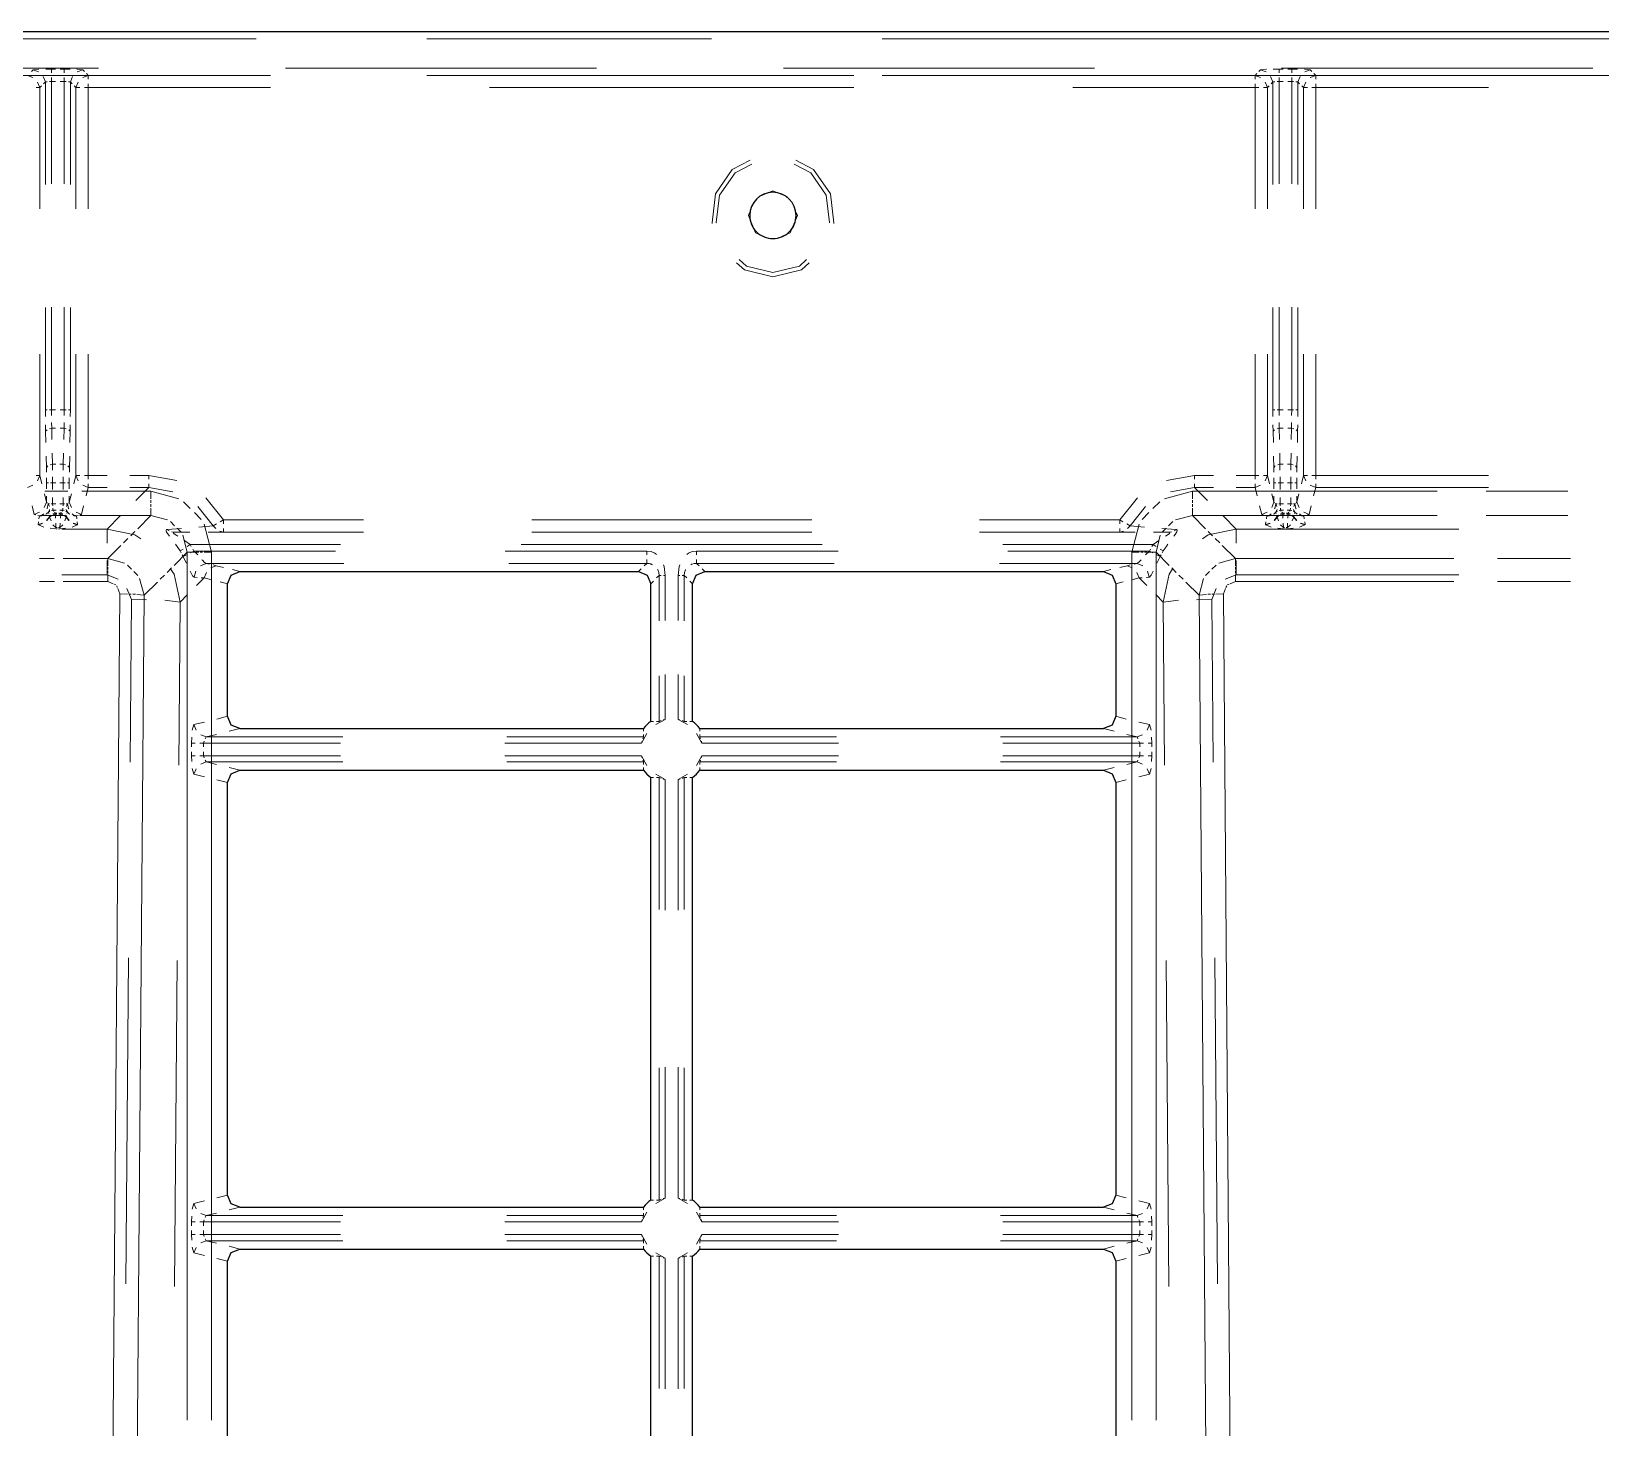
# Model space of a CAD drawing. Header units: millimetres. Extents: x 0 to 1989, y -338 to 950.
# Drawn here: x 156.2 to 284, y 786.3 to 900.1 of the extents above; entities that cross this region are included whole.
import ezdxf

# ---------------------------------------------------------------- set-up
doc = ezdxf.new("R2010")
doc.units = ezdxf.units.MM
doc.layers.add('DETAIL', color=8, linetype='Continuous')
doc.layers.add('FINE', color=9, linetype='Continuous')

msp = doc.modelspace()

# ---------------------------------------------------------------- linework, layer by layer
at = {"layer": 'DETAIL', "lineweight": 25}
for p, q in [((67.81, 900.08), (1203.81, 900.08)), ((211.01, 856.08), (243.49, 856.08)), ((172.12, 844.28), (172.12, 855.08)), ((206.61, 843.87), (206.61, 855.08)), ((210.01, 843.87), (210.01, 855.08)), ((244.5, 855.08), (244.5, 844.28)), ((173.13, 843.28), (206.02, 843.28)), ((210.6, 843.28), (243.49, 843.28)), ((172.12, 805.28), (172.12, 838.89)), ((173.13, 839.88), (206.02, 839.88)), ((206.61, 804.87), (206.61, 839.29)), ((210.01, 804.87), (210.01, 839.29)), ((210.6, 839.88), (243.49, 839.88)), ((244.5, 838.89), (244.5, 805.28)), ((173.13, 804.28), (206.02, 804.28)), ((210.6, 804.28), (243.49, 804.28)), ((173.13, 800.88), (206.02, 800.88)), ((206.61, 765.87), (206.61, 800.29)), ((210.01, 765.87), (210.01, 800.29)), ((244.5, 799.89), (244.5, 766.28))]:
    msp.add_line(p, q, dxfattribs=at)
msp.add_lwpolyline([(216.56, 883.2, 0.414218), (218.45, 885.08, 0.414209), (216.56, 886.97, 0.414193), (214.67, 885.08, 0.414234)], format="xyb", close=True, dxfattribs=at)
for points in [[(172.12, 855.08), (172.42, 855.79), (173.13, 856.08), (205.61, 856.08), (206.32, 855.79), (206.61, 855.08)], [(210.01, 855.08), (210.3, 855.79), (211.01, 856.08)], [(243.49, 856.08), (244.21, 855.79), (244.5, 855.08)], [(173.13, 843.28), (172.42, 843.57), (172.12, 844.28)], [(244.5, 844.28), (244.21, 843.57), (243.49, 843.28)], [(172.12, 838.89), (172.42, 839.59), (173.13, 839.88)], [(243.49, 839.88), (244.21, 839.59), (244.5, 838.89)], [(173.13, 804.28), (172.42, 804.57), (172.12, 805.28)], [(244.5, 805.28), (244.21, 804.57), (243.49, 804.28)], [(172.12, 799.89), (172.42, 800.59), (173.13, 800.88)], [(210.6, 800.88), (243.49, 800.88), (244.21, 800.59), (244.5, 799.89)], [(173.13, 765.28), (172.42, 765.57), (172.12, 766.28), (172.12, 799.89)]]:
    msp.add_lwpolyline(points, dxfattribs=at)
for points in [[(206.61, 843.87, 0.073552), (206.02, 843.28)], [(210.6, 843.28, 0.073469), (210.01, 843.87)], [(206.02, 839.88, 0.073366), (206.61, 839.29)], [(210.01, 839.29, 0.07335), (210.6, 839.88)], [(206.61, 804.87, 0.073489), (206.02, 804.28)], [(210.6, 804.28, 0.073493), (210.01, 804.87)], [(206.02, 800.88, 0.073481), (206.61, 800.29)], [(210.01, 800.29, 0.073506), (210.6, 800.88)]]:
    msp.add_lwpolyline(points, format="xyb", dxfattribs=at)
at = {"layer": 'FINE', "lineweight": 9}
for p, q in [((151.27, 899.48), (174.46, 899.48)), ((188.37, 899.48), (211.55, 899.48)), ((225.46, 899.48), (364.56, 899.48)), ((136.27, 897.08), (161.63, 897.08)), ((174.46, 896.49), (151.27, 896.49)), ((155.84, 896.5), (156.28, 896.32)), ((156.29, 896.96), (156.15, 896.82)), ((156.74, 896.78), (156.29, 896.96)), ((157.29, 895.96), (157.11, 896.4)), ((157.79, 897.01), (157.32, 897)), ((158.12, 897.01), (157.79, 897.01)), ((157.79, 896.01), (157.79, 896.32)), ((158.83, 897.01), (158.5, 897.01)), ((159.3, 897), (158.83, 897.01)), ((158.83, 896.01), (158.83, 896.32)), ((159.33, 895.96), (159.51, 896.4)), ((159.89, 896.78), (160.33, 896.96)), ((160.47, 896.82), (160.33, 896.96)), ((160.34, 896.32), (160.78, 896.5)), ((176.85, 897.08), (202.2, 897.08)), ((211.55, 896.49), (188.37, 896.49)), ((223.16, 896.5), (193.46, 896.5)), ((217.42, 897.08), (242.77, 897.08)), ((364.56, 896.49), (225.46, 896.49)), ((255.84, 896.5), (256.28, 896.32)), ((256.29, 896.96), (256.15, 896.82)), ((256.29, 896.96), (256.74, 896.78)), ((257.11, 896.4), (257.29, 895.96)), ((257.79, 897.01), (257.32, 897)), ((258.12, 897.01), (257.79, 897.01)), ((257.79, 896.32), (257.79, 896.01)), ((257.99, 897.08), (283.35, 897.08)), ((258.83, 897.01), (258.5, 897.01)), ((259.3, 897), (258.83, 897.01)), ((258.83, 896.32), (258.83, 896.01)), ((259.51, 896.4), (259.33, 895.96)), ((260.33, 896.96), (259.89, 896.78)), ((260.47, 896.82), (260.33, 896.96)), ((260.78, 896.5), (260.34, 896.32)), ((260.78, 896.5), (260.64, 896.65)), ((274.86, 896.5), (260.78, 896.5)), ((156.65, 895.95), (156.84, 895.51)), ((156.84, 895.51), (156.98, 895.65)), ((156.84, 885.63), (156.84, 895.51)), ((157.15, 895.82), (157.29, 895.96)), ((157.29, 895.96), (157.45, 895.98)), ((157.29, 895.96), (157.29, 887.61)), ((157.64, 896), (157.79, 896.01)), ((157.79, 887.65), (157.79, 896.01)), ((157.79, 896.01), (158.12, 896.01)), ((158.83, 896.01), (158.98, 896)), ((159.17, 895.98), (159.33, 895.96)), ((159.33, 895.96), (159.47, 895.82)), ((159.33, 887.61), (159.33, 895.96)), ((159.64, 895.65), (159.78, 895.51)), ((159.78, 895.51), (159.97, 895.95)), ((159.78, 895.51), (159.78, 885.63)), ((160.47, 895.51), (160.78, 895.51)), ((160.78, 895.51), (160.78, 895.82)), ((160.78, 895.51), (175.63, 895.51)), ((160.78, 885.63), (160.78, 895.51)), ((193.46, 895.51), (223.16, 895.51)), ((255.84, 895.82), (255.84, 895.51)), ((255.84, 895.51), (256.15, 895.51)), ((256.65, 895.95), (256.84, 895.51)), ((257.15, 895.82), (257.29, 895.96)), ((257.29, 895.96), (257.45, 895.98)), ((257.29, 895.96), (257.29, 887.61)), ((257.64, 896), (257.79, 896.01)), ((257.79, 887.65), (257.79, 896.01)), ((257.79, 896.01), (258.12, 896.01)), ((258.5, 896.01), (258.83, 896.01)), ((258.83, 896.01), (258.83, 887.65)), ((258.83, 896.01), (258.98, 896)), ((259.17, 895.98), (259.33, 895.96)), ((259.33, 895.96), (259.47, 895.82)), ((259.33, 887.61), (259.33, 895.96)), ((259.64, 895.65), (259.78, 895.51)), ((259.97, 895.95), (259.78, 895.51)), ((259.78, 895.51), (259.78, 885.63)), ((260.78, 895.51), (260.47, 895.51)), ((260.78, 895.51), (260.78, 895.82)), ((260.78, 895.51), (274.86, 895.51)), ((260.78, 885.63), (260.78, 895.51)), ((216.56, 887.08), (215.38, 886.59)), ((217.74, 886.59), (216.56, 887.08)), ((157.29, 877.59), (157.29, 869.25)), ((157.79, 869.25), (157.79, 877.61)), ((158.83, 877.61), (158.83, 869.25)), ((159.33, 869.25), (159.33, 877.59)), ((257.29, 877.59), (257.29, 869.25)), ((257.79, 869.25), (257.79, 877.61)), ((258.83, 877.61), (258.83, 869.25)), ((259.33, 869.25), (259.33, 877.59)), ((156.84, 863.91), (156.84, 873.78)), ((159.78, 873.78), (159.78, 863.91)), ((255.84, 873.78), (255.84, 863.91)), ((256.84, 863.91), (256.84, 873.78)), ((259.78, 873.78), (259.78, 863.91)), ((157.29, 869.25), (157.3, 868.7)), ((157.3, 868.04), (157.31, 867.5)), ((157.64, 869.25), (157.79, 869.25)), ((157.8, 868.78), (157.79, 869.25)), ((158.12, 869.25), (157.79, 869.25)), ((157.81, 867.75), (157.8, 868.21)), ((158.83, 869.25), (158.5, 869.25)), ((158.82, 868.21), (158.81, 867.75)), ((158.83, 869.25), (158.82, 868.78)), ((158.83, 869.25), (158.98, 869.25)), ((159.32, 868.7), (159.33, 869.25)), ((257.29, 869.25), (257.3, 868.7)), ((257.3, 868.04), (257.31, 867.5)), ((257.64, 869.25), (257.79, 869.25)), ((257.8, 868.78), (257.79, 869.25)), ((258.12, 869.25), (257.79, 869.25)), ((257.81, 867.75), (257.8, 868.21)), ((258.83, 869.25), (258.5, 869.25)), ((258.82, 868.21), (258.81, 867.75)), ((258.83, 869.25), (258.82, 868.78)), ((258.83, 869.25), (258.98, 869.25)), ((259.32, 868.7), (259.33, 869.25)), ((157.31, 867.5), (157.43, 867.63)), ((157.31, 867.5), (157.33, 866.58)), ((157.63, 867.71), (157.81, 867.75)), ((157.81, 867.75), (158.12, 867.75)), ((157.83, 866.83), (157.81, 867.75)), ((158.5, 867.75), (158.81, 867.75)), ((158.81, 867.75), (158.79, 866.83)), ((158.81, 867.75), (158.99, 867.71)), ((159.19, 867.63), (159.31, 867.5)), ((257.31, 867.5), (257.43, 867.63)), ((257.31, 867.5), (257.33, 866.58)), ((257.63, 867.71), (257.81, 867.75)), ((258.5, 867.75), (258.81, 867.75)), ((258.81, 867.75), (258.79, 866.83)), ((258.81, 867.75), (258.99, 867.71)), ((259.19, 867.63), (259.31, 867.5)), ((157.35, 865.48), (157.37, 864.56)), ((157.87, 864.81), (157.85, 865.73)), ((158.77, 865.73), (158.75, 864.81)), ((257.35, 865.48), (257.37, 864.56)), ((157.37, 864.56), (157.49, 864.7)), ((157.37, 864.56), (157.37, 864.17)), ((157.69, 864.77), (157.87, 864.81)), ((158.14, 864.81), (157.87, 864.81)), ((157.87, 864.34), (157.87, 864.81)), ((158.75, 864.81), (158.48, 864.81)), ((158.75, 864.81), (158.75, 864.34)), ((158.75, 864.81), (158.93, 864.77)), ((159.13, 864.7), (159.25, 864.56)), ((257.37, 864.56), (257.49, 864.7)), ((257.37, 864.56), (257.37, 864.17)), ((257.69, 864.77), (257.87, 864.81)), ((257.87, 864.34), (257.87, 864.81)), ((258.75, 864.81), (258.75, 864.34)), ((258.75, 864.81), (258.93, 864.77)), ((259.13, 864.7), (259.25, 864.56)), ((155.84, 862.92), (156.28, 863.1)), ((156.65, 863.47), (156.84, 863.91)), ((157.01, 863.23), (156.84, 863.91)), ((157.38, 863.7), (157.38, 863.31)), ((157.38, 863.31), (157.38, 862.81)), ((157.88, 863.31), (157.72, 863.31)), ((157.88, 863.31), (157.88, 863.78)), ((158.74, 863.78), (158.74, 863.31)), ((158.74, 863.31), (158.9, 863.31)), ((159.78, 863.91), (159.61, 863.23)), ((159.78, 863.91), (159.97, 863.47)), ((160.34, 863.1), (160.78, 862.92)), ((160.47, 863.91), (160.78, 863.91)), ((160.61, 862.24), (160.78, 862.92)), ((160.78, 863.6), (160.78, 863.91)), ((160.78, 862.92), (160.78, 863.23)), ((160.78, 862.92), (162.32, 862.92)), ((165.71, 863.91), (164.17, 863.91)), ((164.17, 862.92), (165.71, 862.92)), ((165.71, 862.92), (164.65, 861.87)), ((165.71, 863.6), (165.71, 863.91)), ((167.99, 863.5), (165.71, 863.91)), ((165.71, 862.92), (165.71, 863.23)), ((165.71, 862.92), (167.67, 862.57)), ((250.91, 863.91), (248.63, 863.5)), ((248.95, 862.57), (250.91, 862.92)), ((250.91, 863.6), (250.91, 863.91)), ((252.45, 863.91), (250.91, 863.91)), ((250.91, 862.92), (250.91, 863.23)), ((251.97, 861.87), (250.91, 862.92)), ((250.91, 862.92), (252.45, 862.92)), ((255.84, 863.91), (254.3, 863.91)), ((255.84, 863.91), (256.15, 863.91)), ((255.84, 863.91), (255.84, 863.6)), ((255.84, 863.23), (255.84, 862.92)), ((255.84, 862.92), (256.28, 863.1)), ((256.65, 863.47), (256.84, 863.91)), ((257.01, 863.23), (256.84, 863.91)), ((257.38, 863.7), (257.38, 863.31)), ((257.38, 863.31), (257.38, 862.81)), ((257.88, 863.31), (257.72, 863.31)), ((257.88, 863.31), (257.88, 863.78)), ((258.74, 863.78), (258.74, 863.31)), ((258.74, 863.31), (258.9, 863.31)), ((259.78, 863.91), (259.61, 863.23)), ((259.78, 863.91), (259.97, 863.47)), ((260.34, 863.1), (260.78, 862.92)), ((260.47, 863.91), (260.78, 863.91)), ((260.78, 863.6), (260.78, 863.91)), ((260.78, 862.92), (260.78, 863.23)), ((157.2, 861.29), (157.38, 861.72)), ((157.38, 861.72), (157.21, 862.41)), ((157.24, 862.61), (159.12, 862.61)), ((157.38, 862.22), (157.38, 861.72)), ((157.43, 861.68), (157.38, 861.72)), ((157.88, 861.58), (157.88, 862.12)), ((158.74, 862.12), (158.74, 861.58)), ((159.24, 861.72), (159.19, 861.68)), ((159.41, 862.41), (159.24, 861.72)), ((159.24, 861.72), (159.24, 862.22)), ((159.24, 861.72), (159.42, 861.29)), ((160.25, 862.61), (165.88, 862.61)), ((165.88, 862), (165.88, 862.61)), ((165.88, 862.61), (168.16, 862)), ((165.88, 861.68), (165.88, 861.88)), ((168.54, 861.76), (169.1, 861.21)), ((171.81, 860.28), (170.37, 862.09)), ((246.25, 862.09), (244.81, 860.28)), ((247.52, 861.21), (248.08, 861.76)), ((248.47, 862), (250.74, 862.61)), ((250.74, 862.61), (250.74, 862)), ((250.74, 862.61), (270.68, 862.61)), ((250.74, 861.88), (250.74, 861.68)), ((257.2, 861.29), (257.38, 861.72)), ((257.43, 861.68), (257.38, 861.72)), ((258.74, 862.12), (258.74, 861.58)), ((259.24, 861.72), (259.19, 861.68)), ((259.41, 862.41), (259.24, 861.72)), ((259.24, 861.72), (259.24, 862.22)), ((259.24, 861.72), (259.42, 861.29)), ((274.67, 862.61), (281.32, 862.61)), ((156.21, 861.42), (156.38, 860.73)), ((156.38, 860.73), (156.82, 860.92)), ((156.38, 860.73), (156.51, 860.69)), ((156.67, 860.64), (156.8, 860.6)), ((156.8, 860.6), (156.77, 860.38)), ((158.94, 860.63), (157.01, 860.63)), ((157.39, 860.24), (157.62, 860.52)), ((157.41, 860.22), (157.63, 860.5)), ((157.53, 861.58), (157.48, 861.63)), ((157.64, 861.58), (157.53, 861.58)), ((157.65, 860.99), (157.54, 860.92)), ((157.57, 860.79), (157.54, 860.92)), ((157.62, 860.52), (157.6, 860.64)), ((157.74, 860.66), (157.62, 860.52)), ((157.63, 860.51), (157.62, 860.52)), ((157.63, 860.5), (157.63, 860.51)), ((157.91, 861.08), (157.79, 861.06)), ((158.15, 861.58), (157.88, 861.58)), ((157.91, 861.08), (157.9, 861.24)), ((157.97, 861), (157.91, 861.08)), ((157.91, 861.08), (158.16, 861.08)), ((158.08, 860.83), (157.91, 860.77)), ((157.92, 860.72), (158.08, 860.76)), ((158.08, 860.83), (158.03, 860.91)), ((158.23, 860.83), (158.08, 860.83)), ((158.08, 860.83), (158.08, 860.81)), ((158.08, 860.78), (158.08, 860.76)), ((158.08, 860.76), (158.23, 860.76)), ((158.11, 860.42), (158.08, 860.76)), ((158.54, 860.83), (158.39, 860.83)), ((158.39, 860.76), (158.54, 860.76)), ((158.46, 861.08), (158.71, 861.08)), ((158.74, 861.58), (158.47, 861.58)), ((158.54, 860.76), (158.52, 860.42)), ((158.59, 860.91), (158.54, 860.83)), ((158.71, 860.77), (158.54, 860.83)), ((158.54, 860.83), (158.54, 860.81)), ((158.54, 860.78), (158.54, 860.76)), ((158.7, 860.72), (158.54, 860.76)), ((158.72, 861.24), (158.71, 861.08)), ((158.74, 861.58), (158.73, 861.43)), ((158.74, 861.58), (158.85, 861.58)), ((158.99, 860.5), (158.87, 860.62)), ((158.99, 860.5), (158.87, 860.21)), ((159, 860.52), (158.88, 860.66)), ((159.08, 860.92), (158.97, 860.99)), ((158.98, 861.58), (159.09, 861.58)), ((158.99, 860.51), (158.99, 860.5)), ((159.21, 860.22), (158.99, 860.5)), ((159.02, 860.64), (159, 860.52)), ((159, 860.52), (159.23, 860.24)), ((159, 860.52), (159, 860.51)), ((159.08, 860.92), (159.05, 860.79)), ((159.14, 861.63), (159.09, 861.58)), ((159.8, 860.92), (160.24, 860.73)), ((159.82, 860.6), (159.95, 860.64)), ((159.85, 860.38), (159.82, 860.6)), ((165.88, 860.63), (160.09, 860.63)), ((160.11, 860.69), (160.24, 860.73)), ((160.24, 860.73), (160.41, 861.42)), ((163.39, 860.6), (162.33, 859.54)), ((164.81, 859.55), (165.88, 860.63)), ((165.88, 861.35), (165.88, 861.56)), ((165.88, 860.63), (165.88, 861.23)), ((167.25, 860.28), (165.88, 860.63)), ((169.43, 860.88), (169.99, 860.32)), ((169.71, 861.37), (170.95, 859.81)), ((245.67, 859.81), (246.91, 861.37)), ((246.63, 860.32), (247.19, 860.88)), ((250.74, 860.63), (249.37, 860.28)), ((250.74, 861.56), (250.74, 861.35)), ((250.74, 861.23), (250.74, 860.63)), ((254.29, 859.54), (253.23, 860.6)), ((256.38, 860.73), (256.82, 860.92)), ((256.67, 860.64), (256.8, 860.6)), ((256.8, 860.6), (256.77, 860.38)), ((257.62, 860.52), (257.39, 860.24)), ((257.63, 860.5), (257.41, 860.22)), ((257.53, 861.58), (257.48, 861.63)), ((257.64, 861.58), (257.53, 861.58)), ((257.65, 860.99), (257.54, 860.92)), ((257.57, 860.79), (257.54, 860.92)), ((257.63, 860.51), (257.62, 860.52)), ((257.63, 860.5), (257.75, 860.62)), ((257.63, 860.5), (257.63, 860.51)), ((257.75, 860.21), (257.63, 860.5)), ((257.88, 861.58), (257.77, 861.58)), ((257.89, 861.43), (257.88, 861.58)), ((257.91, 861.08), (257.9, 861.24)), ((257.91, 861.08), (258.16, 861.08)), ((258.09, 860.83), (257.91, 860.77)), ((257.92, 860.72), (258.09, 860.76)), ((258.09, 860.83), (258.03, 860.91)), ((258.09, 860.83), (258.09, 860.81)), ((258.23, 860.83), (258.09, 860.83)), ((258.09, 860.78), (258.09, 860.76)), ((258.54, 860.83), (258.39, 860.83)), ((258.39, 860.76), (258.54, 860.76)), ((258.46, 861.08), (258.71, 861.08)), ((258.74, 861.58), (258.47, 861.58)), ((258.54, 860.76), (258.52, 860.42)), ((258.59, 860.91), (258.54, 860.83)), ((258.54, 860.83), (258.54, 860.81)), ((258.71, 860.77), (258.54, 860.83)), ((258.54, 860.78), (258.54, 860.76)), ((258.7, 860.72), (258.54, 860.76)), ((258.71, 861.08), (258.65, 861)), ((258.72, 861.24), (258.71, 861.08)), ((258.83, 861.06), (258.71, 861.08)), ((258.74, 861.58), (258.73, 861.43)), ((258.85, 861.58), (258.74, 861.58)), ((258.99, 860.5), (258.87, 860.62)), ((258.99, 860.5), (258.87, 860.21)), ((259, 860.52), (258.88, 860.66)), ((259.08, 860.92), (258.97, 860.99)), ((259.09, 861.58), (258.98, 861.58)), ((258.99, 860.51), (258.99, 860.5)), ((258.99, 860.5), (259.21, 860.22)), ((259.02, 860.64), (259, 860.52)), ((259, 860.52), (259.23, 860.24)), ((259, 860.52), (259, 860.51)), ((259.08, 860.92), (259.05, 860.79)), ((259.14, 861.63), (259.09, 861.58)), ((259.8, 860.92), (260.24, 860.73)), ((259.82, 860.6), (259.95, 860.64)), ((259.85, 860.38), (259.82, 860.6)), ((260.11, 860.69), (260.24, 860.73)), ((260.24, 860.73), (260.41, 861.42)), ((281.32, 860.63), (274.67, 860.63)), ((156.73, 860.12), (156.7, 859.91)), ((156.7, 859.91), (157.05, 860.01)), ((156.7, 859.91), (156.71, 859.89)), ((156.73, 859.87), (157.07, 859.98)), ((157.69, 859.6), (158.15, 859.55)), ((158.15, 859.67), (157.9, 859.87)), ((158.15, 859.67), (158.13, 860.01)), ((158.15, 859.63), (158.15, 859.67)), ((158.25, 859.67), (158.15, 859.67)), ((158.15, 859.55), (158.15, 859.59)), ((158.15, 859.55), (158.25, 859.55)), ((158.47, 859.67), (158.37, 859.67)), ((158.37, 859.55), (158.47, 859.55)), ((158.49, 860.01), (158.47, 859.67)), ((158.72, 859.87), (158.47, 859.67)), ((158.47, 859.63), (158.47, 859.67)), ((158.47, 859.55), (158.93, 859.6)), ((158.47, 859.55), (158.47, 859.59)), ((162.33, 859.54), (158.64, 859.54)), ((159.46, 859.7), (159.89, 859.87)), ((159.89, 859.87), (159.55, 859.98)), ((159.57, 860.01), (159.92, 859.91)), ((159.92, 859.91), (159.89, 860.12)), ((159.89, 859.87), (159.9, 859.88)), ((159.92, 859.89), (159.92, 859.91)), ((162.33, 858.38), (162.33, 859.54)), ((164.24, 858.98), (164.59, 859.34)), ((168.37, 859.59), (167.19, 859.5)), ((167.19, 859.5), (167.37, 859.4)), ((167.82, 859.8), (167.49, 860.14)), ((167.59, 859.31), (167.8, 859.28)), ((167.8, 859.28), (169.05, 859.28)), ((168.36, 859.27), (168.03, 859.6)), ((170.95, 859.81), (169.78, 859.7)), ((170.22, 859.93), (170.83, 857.66)), ((170.56, 859.28), (171.81, 859.28)), ((170.95, 859.81), (171.22, 859.96)), ((170.95, 859.81), (171.17, 859.57)), ((171.5, 859.37), (171.81, 859.28)), ((171.54, 860.13), (171.81, 860.28)), ((171.81, 859.96), (171.81, 860.28)), ((183.22, 860.28), (171.81, 860.28)), ((171.81, 859.28), (183.22, 859.28)), ((219.72, 860.28), (196.91, 860.28)), ((196.91, 859.28), (219.72, 859.28)), ((244.81, 860.28), (233.4, 860.28)), ((233.4, 859.28), (244.81, 859.28)), ((245.08, 860.13), (244.81, 860.28)), ((244.81, 860.28), (244.81, 859.96)), ((245.12, 859.37), (244.81, 859.28)), ((244.81, 859.28), (246.06, 859.28)), ((245.67, 859.81), (245.4, 859.96)), ((245.67, 859.81), (245.45, 859.57)), ((246.84, 859.7), (245.67, 859.81)), ((245.79, 857.66), (246.4, 859.93)), ((247.57, 859.28), (248.83, 859.28)), ((249.43, 859.5), (248.25, 859.59)), ((248.6, 859.6), (248.26, 859.27)), ((249.13, 860.14), (248.8, 859.8)), ((249.03, 859.31), (248.83, 859.28)), ((249.43, 859.5), (249.25, 859.4)), ((252.03, 859.34), (252.38, 858.98)), ((254.29, 858.38), (254.29, 859.54)), ((272.43, 859.54), (254.29, 859.54)), ((256.73, 860.12), (256.7, 859.91)), ((257.05, 860.01), (256.7, 859.91)), ((256.7, 859.91), (256.71, 859.89)), ((256.72, 859.88), (256.73, 859.87)), ((257.07, 859.98), (256.73, 859.87)), ((256.73, 859.87), (257.16, 859.7)), ((257.69, 859.6), (258.15, 859.55)), ((258.15, 859.67), (257.9, 859.87)), ((258.15, 859.67), (258.13, 860.01)), ((258.15, 859.67), (258.15, 859.63)), ((258.25, 859.67), (258.15, 859.67)), ((258.15, 859.59), (258.15, 859.55)), ((258.15, 859.55), (258.25, 859.55)), ((258.72, 859.87), (258.47, 859.67)), ((258.47, 859.67), (258.47, 859.63)), ((258.47, 859.59), (258.47, 859.55)), ((259.46, 859.7), (259.89, 859.87)), ((259.55, 859.98), (259.89, 859.87)), ((259.57, 860.01), (259.92, 859.91)), ((259.92, 859.91), (259.89, 860.12)), ((259.89, 859.87), (259.9, 859.88)), ((259.92, 859.89), (259.92, 859.91)), ((162.38, 857.13), (163.45, 858.2)), ((163.66, 858.41), (164.02, 858.77)), ((167.88, 858.3), (168.26, 857.75)), ((168.26, 857.75), (168.52, 857.91)), ((168.85, 857.66), (168.5, 859.03)), ((169.08, 858.28), (168.63, 858.6)), ((168.83, 858.11), (169.08, 858.28)), ((169.08, 858.28), (181.34, 858.28)), ((169.18, 858.11), (169.08, 858.28)), ((169.39, 857.74), (169.3, 857.91)), ((196.05, 858.28), (220.57, 858.28)), ((235.28, 858.28), (247.54, 858.28)), ((247.54, 858.28), (247.44, 858.11)), ((247.79, 858.11), (247.54, 858.28)), ((248.12, 859.03), (247.77, 857.66)), ((248.36, 857.75), (248.1, 857.91)), ((252.6, 858.77), (252.96, 858.41)), ((253.17, 858.2), (254.24, 857.13)), ((156.8, 857.13), (158.01, 857.13)), ((158.74, 857.13), (162.38, 857.13)), ((162.33, 855.81), (162.33, 856.98)), ((162.38, 857.13), (163.73, 856.75)), ((162.38, 856.55), (162.38, 857.13)), ((163.97, 856.6), (164.3, 856.27)), ((168.85, 857.66), (167.78, 856.58)), ((168.26, 857.75), (168.34, 857.6)), ((168.44, 857.43), (168.52, 857.29)), ((168.52, 857.29), (168.79, 857.43)), ((168.85, 857.66), (169.46, 857.66)), ((168.85, 786.93), (168.85, 857.66)), ((169.12, 857.6), (169.39, 857.74)), ((180.92, 857.74), (169.39, 857.74)), ((169.58, 857.66), (169.78, 857.66)), ((169.9, 857.66), (170.1, 857.66)), ((170.39, 856.74), (169.92, 856.53)), ((170.22, 857.66), (170.83, 857.66)), ((170.64, 856.68), (170.39, 856.74)), ((170.39, 856.74), (181.6, 856.74)), ((171.21, 856.55), (170.78, 856.37)), ((170.83, 857.66), (170.83, 786.93)), ((171.21, 856.55), (170.96, 856.61)), ((171.81, 856.41), (171.21, 856.55)), ((206.28, 857.74), (194.75, 857.74)), ((195.06, 856.74), (206.28, 856.74)), ((206.28, 856.74), (206.07, 856.54)), ((206.28, 857.43), (206.28, 857.74)), ((210.34, 857.74), (210.34, 857.43)), ((221.87, 857.74), (210.34, 857.74)), ((210.34, 856.74), (221.56, 856.74)), ((210.55, 856.54), (210.34, 856.74)), ((235.02, 856.74), (246.23, 856.74)), ((245.84, 856.37), (245.41, 856.55)), ((245.79, 857.66), (246.4, 857.66)), ((245.79, 786.93), (245.79, 857.66)), ((246.23, 856.74), (245.98, 856.68)), ((246.7, 856.53), (246.23, 856.74)), ((246.52, 857.66), (246.72, 857.66)), ((246.84, 857.66), (247.04, 857.66)), ((247.23, 857.74), (246.92, 857.43)), ((247.16, 857.66), (247.77, 857.66)), ((247.5, 857.6), (247.23, 857.74)), ((248.85, 856.58), (247.77, 857.66)), ((247.77, 857.66), (247.77, 786.93)), ((248.1, 857.29), (247.83, 857.43)), ((248.28, 857.6), (248.36, 857.75)), ((252.32, 856.27), (252.66, 856.6)), ((252.89, 856.75), (254.24, 857.13)), ((254.24, 857.13), (254.24, 856.55)), ((254.24, 857.13), (272.04, 857.13)), ((254.29, 855.81), (254.29, 856.98)), ((275.6, 857.13), (281.53, 857.13)), ((158.03, 855.26), (156.82, 855.26)), ((158.64, 855.81), (162.33, 855.81)), ((162.38, 855.26), (158.75, 855.26)), ((162.33, 855.81), (163.21, 855.44)), ((162.38, 856.25), (162.38, 856.44)), ((162.38, 855.94), (162.38, 856.13)), ((162.38, 855.26), (162.38, 855.83)), ((162.81, 855.08), (162.38, 855.26)), ((164.49, 856.07), (164.83, 855.74)), ((164.97, 855.5), (165.34, 854.15)), ((166.99, 855.79), (166.63, 855.44)), ((167.56, 856.37), (167.2, 856.01)), ((169.56, 856.1), (169.41, 855.61)), ((169.41, 855.61), (169.66, 855.59)), ((169.61, 854.94), (170.22, 855.55)), ((169.97, 855.57), (170.22, 855.55)), ((170.41, 855.99), (170.22, 855.55)), ((170.22, 855.55), (170.82, 855.41)), ((173.13, 856.08), (172.53, 856.23)), ((205.82, 856.29), (205.61, 856.08)), ((206.61, 855.08), (206.82, 855.29)), ((207.08, 855.55), (207.29, 855.76)), ((207.29, 855.76), (207.29, 852.05)), ((207.64, 855.76), (207.79, 855.76)), ((207.79, 852.09), (207.79, 855.76)), ((208.83, 855.76), (208.98, 855.76)), ((208.83, 855.76), (208.83, 852.09)), ((209.33, 855.76), (209.54, 855.55)), ((209.33, 852.05), (209.33, 855.76)), ((209.8, 855.29), (210.01, 855.08)), ((211.01, 856.08), (210.8, 856.29)), ((244.09, 856.23), (243.49, 856.08)), ((246.4, 855.55), (246.21, 855.99)), ((246.4, 855.55), (246.65, 855.57)), ((247.21, 855.61), (247.07, 856.1)), ((249.42, 856.01), (249.06, 856.37)), ((249.99, 855.44), (249.63, 855.79)), ((251.28, 854.15), (251.65, 855.5)), ((251.79, 855.74), (252.13, 856.07)), ((253.41, 855.44), (254.29, 855.81)), ((254.24, 856.44), (254.24, 856.25)), ((254.24, 856.13), (254.24, 855.94)), ((254.24, 855.83), (254.24, 855.26)), ((254.29, 855.81), (272.43, 855.81)), ((281.53, 855.26), (275.6, 855.26)), ((162.53, 750.07), (163.36, 854.26)), ((163.04, 854.98), (162.89, 855.04)), ((163.15, 854.78), (163.1, 854.92)), ((163.36, 854.26), (163.19, 854.69)), ((163.36, 854.26), (163.97, 854.24)), ((163.94, 854.69), (164.3, 853.81)), ((164.09, 854.24), (164.29, 854.23)), ((164.41, 854.23), (164.62, 854.22)), ((165.34, 854.15), (164.51, 749.96)), ((164.74, 854.21), (165.34, 854.15)), ((166.42, 855.22), (165.34, 854.15)), ((168.26, 853.59), (168.87, 854.2)), ((171.53, 855.23), (172.12, 855.08)), ((244.5, 855.08), (245.09, 855.23)), ((247.75, 854.2), (248.36, 853.59)), ((251.28, 854.15), (251.88, 854.21)), ((252, 854.22), (252.21, 854.23)), ((252.33, 853.81), (252.68, 854.69)), ((252.33, 854.23), (252.53, 854.24)), ((252.65, 854.24), (253.26, 854.26)), ((253.43, 854.69), (253.26, 854.26)), ((253.26, 854.26), (254.09, 750.07)), ((253.53, 854.92), (253.47, 854.78)), ((253.73, 855.04), (253.58, 854.98)), ((164.3, 853.81), (164.19, 840.54)), ((164.3, 853.81), (165.54, 853.78)), ((167.02, 853.73), (168.26, 853.59)), ((168.15, 840.31), (168.26, 853.59)), ((249.6, 853.73), (248.36, 853.59)), ((248.36, 853.59), (248.47, 840.31)), ((252.33, 853.81), (251.08, 853.78)), ((252.43, 840.54), (252.33, 853.81)), ((207.79, 844.03), (207.79, 847.69)), ((208.83, 847.69), (208.83, 844.03)), ((209.33, 843.87), (209.33, 847.59)), ((170.25, 843.81), (169.39, 843.6)), ((172.12, 844.28), (171.27, 844.06)), ((206.82, 843.87), (206.61, 843.87)), ((207.79, 844.03), (207.01, 843.6)), ((209.61, 843.6), (208.83, 844.03)), ((209.33, 843.87), (209.54, 843.87)), ((209.8, 843.87), (210.01, 843.87)), ((245.35, 844.06), (244.5, 844.28)), ((247.23, 843.6), (246.38, 843.81)), ((169.39, 843.6), (169.25, 843.14)), ((169.57, 843.16), (169.39, 843.6)), ((170.38, 842.6), (169.95, 842.78)), ((170.32, 842.44), (170.38, 842.6)), ((172.27, 843.07), (173.13, 843.28)), ((206.02, 842.6), (194.88, 842.6)), ((206.29, 842.88), (205.86, 842.1)), ((206.02, 843.28), (206.02, 843.07)), ((206.02, 842.81), (206.02, 842.6)), ((210.76, 842.1), (210.33, 842.88)), ((210.6, 843.07), (210.6, 843.28)), ((210.6, 842.6), (210.6, 842.81)), ((221.74, 842.6), (210.6, 842.6)), ((246.24, 842.6), (235.1, 842.6)), ((243.49, 843.28), (244.35, 843.07)), ((245.38, 842.81), (246.24, 842.6)), ((246.24, 842.6), (246.68, 842.78)), ((246.24, 842.6), (246.3, 842.44)), ((247.05, 843.16), (247.23, 843.6)), ((247.37, 843.14), (247.23, 843.6)), ((247.43, 842.1), (247.4, 842.57)), ((169.5, 842.1), (169.19, 842.1)), ((169.19, 841.39), (169.19, 841.06)), ((170.18, 842.1), (169.87, 842.1)), ((170.18, 842.1), (170.24, 842.26)), ((170.18, 842.1), (181.33, 842.1)), ((170.18, 841.78), (170.18, 842.1)), ((170.18, 841.06), (170.18, 841.39)), ((194.71, 842.1), (205.86, 842.1)), ((205.86, 842.1), (205.9, 842.26)), ((210.76, 842.1), (221.91, 842.1)), ((235.29, 842.1), (246.44, 842.1)), ((246.38, 842.26), (246.44, 842.1)), ((246.75, 842.1), (246.44, 842.1)), ((246.44, 842.1), (246.44, 841.78)), ((246.44, 841.39), (246.44, 841.06)), ((247.43, 842.1), (247.12, 842.1)), ((247.43, 841.78), (247.43, 842.1)), ((247.43, 841.06), (247.43, 841.39)), ((169.5, 841.06), (169.19, 841.06)), ((169.19, 841.06), (169.22, 840.59)), ((169.25, 840.02), (169.39, 839.57)), ((169.57, 840), (169.39, 839.57)), ((170.18, 841.06), (169.87, 841.06)), ((170.38, 840.56), (169.95, 840.38)), ((170.24, 840.91), (170.18, 841.06)), ((181.33, 841.06), (170.18, 841.06)), ((170.38, 840.56), (170.32, 840.72)), ((171.24, 840.35), (170.38, 840.56)), ((170.38, 840.56), (181.52, 840.56)), ((173.13, 839.88), (172.27, 840.1)), ((205.86, 841.06), (194.71, 841.06)), ((194.88, 840.56), (206.02, 840.56)), ((205.86, 841.06), (206.29, 840.28)), ((206.02, 840.35), (206.02, 840.56)), ((206.02, 839.88), (206.02, 840.1)), ((210.33, 840.28), (210.76, 841.06)), ((210.6, 840.56), (210.6, 840.35)), ((210.6, 840.56), (221.74, 840.56)), ((210.6, 840.1), (210.6, 839.88)), ((210.76, 841.06), (210.72, 840.91)), ((221.91, 841.06), (210.76, 841.06)), ((235.1, 840.56), (246.24, 840.56)), ((246.44, 841.06), (235.29, 841.06)), ((244.35, 840.1), (243.49, 839.88)), ((246.24, 840.56), (245.38, 840.35)), ((246.3, 840.72), (246.24, 840.56)), ((246.68, 840.38), (246.24, 840.56)), ((246.44, 841.06), (246.38, 840.91)), ((246.75, 841.06), (246.44, 841.06)), ((247.23, 839.57), (247.05, 840)), ((247.43, 841.06), (247.12, 841.06)), ((247.4, 840.59), (247.43, 841.06)), ((169.39, 839.57), (170.25, 839.35)), ((171.27, 839.1), (172.12, 838.89)), ((206.61, 839.29), (206.82, 839.29)), ((207.01, 839.56), (207.79, 839.14)), ((207.79, 839.14), (207.63, 839.17)), ((207.79, 828.48), (207.79, 839.14)), ((208.83, 839.14), (209.61, 839.56)), ((208.83, 839.14), (208.83, 828.48)), ((209.54, 839.29), (209.33, 839.29)), ((209.33, 828.53), (209.33, 839.29)), ((210.01, 839.29), (209.8, 839.29)), ((244.5, 838.89), (245.35, 839.1)), ((164.06, 824.6), (163.85, 798.05)), ((252.77, 798.05), (252.56, 824.6)), ((167.81, 797.82), (168.02, 824.38)), ((248.6, 824.38), (248.81, 797.82)), ((207.79, 805.03), (207.79, 815.69)), ((208.83, 815.69), (208.83, 805.03)), ((209.33, 804.87), (209.33, 815.63)), ((169.39, 804.6), (169.25, 804.14)), ((170.25, 804.81), (169.39, 804.6)), ((169.57, 804.16), (169.39, 804.6)), ((172.12, 805.28), (171.27, 805.06)), ((172.27, 804.07), (173.13, 804.28)), ((206.02, 804.28), (206.02, 804.07)), ((206.82, 804.87), (206.61, 804.87)), ((207.79, 805.03), (207.01, 804.6)), ((208.83, 805.03), (208.99, 804.99)), ((209.61, 804.6), (208.83, 805.03)), ((209.33, 804.87), (209.54, 804.87)), ((209.8, 804.87), (210.01, 804.87)), ((210.6, 804.07), (210.6, 804.28)), ((243.49, 804.28), (244.35, 804.07)), ((245.35, 805.06), (244.5, 805.28)), ((247.23, 804.6), (246.38, 804.81)), ((247.23, 804.6), (247.05, 804.16)), ((247.37, 804.14), (247.23, 804.6)), ((169.22, 803.57), (169.19, 803.1)), ((169.5, 803.1), (169.19, 803.1)), ((169.19, 803.1), (169.19, 802.78)), ((170.18, 803.1), (169.87, 803.1)), ((170.38, 803.6), (169.95, 803.78)), ((170.18, 803.1), (170.24, 803.26)), ((170.18, 802.78), (170.18, 803.1)), ((170.18, 803.1), (181.33, 803.1)), ((170.32, 803.44), (170.38, 803.6)), ((170.38, 803.6), (171.24, 803.81)), ((181.52, 803.6), (170.38, 803.6)), ((194.71, 803.1), (205.86, 803.1)), ((206.02, 803.6), (194.88, 803.6)), ((206.29, 803.88), (205.86, 803.1)), ((205.86, 803.1), (205.9, 803.26)), ((206.02, 803.81), (206.02, 803.6)), ((210.76, 803.1), (210.33, 803.88)), ((210.6, 803.6), (210.6, 803.81)), ((221.74, 803.6), (210.6, 803.6)), ((210.76, 803.1), (221.91, 803.1)), ((246.24, 803.6), (235.1, 803.6)), ((245.38, 803.81), (246.24, 803.6)), ((246.68, 803.78), (246.24, 803.6)), ((246.24, 803.6), (246.3, 803.44)), ((246.38, 803.26), (246.44, 803.1)), ((246.75, 803.1), (246.44, 803.1)), ((247.43, 803.1), (247.12, 803.1)), ((247.43, 803.1), (247.4, 803.57)), ((247.43, 802.78), (247.43, 803.1)), ((169.19, 802.39), (169.19, 802.06)), ((169.5, 802.06), (169.19, 802.06)), ((169.19, 802.06), (169.22, 801.59)), ((170.18, 802.06), (169.87, 802.06)), ((170.38, 801.56), (169.95, 801.38)), ((170.18, 802.06), (170.18, 802.39)), ((170.24, 801.91), (170.18, 802.06)), ((181.33, 802.06), (170.18, 802.06)), ((170.38, 801.56), (170.32, 801.72)), ((171.24, 801.35), (170.38, 801.56)), ((170.38, 801.56), (181.52, 801.56)), ((205.86, 802.06), (194.71, 802.06)), ((194.88, 801.56), (206.02, 801.56)), ((205.86, 802.06), (206.29, 801.28)), ((206.02, 801.35), (206.02, 801.56)), ((210.33, 801.28), (210.76, 802.06)), ((210.6, 801.56), (221.74, 801.56)), ((210.6, 801.56), (210.6, 801.35)), ((210.76, 802.06), (210.72, 801.91)), ((221.91, 802.06), (210.76, 802.06)), ((235.1, 801.56), (246.24, 801.56)), ((246.44, 802.06), (235.29, 802.06)), ((246.24, 801.56), (245.38, 801.35)), ((246.3, 801.72), (246.24, 801.56)), ((246.68, 801.38), (246.24, 801.56)), ((246.44, 802.06), (246.38, 801.91)), ((246.44, 802.39), (246.44, 802.06)), ((246.75, 802.06), (246.44, 802.06)), ((247.43, 802.06), (247.12, 802.06)), ((247.4, 801.59), (247.43, 802.06)), ((247.43, 802.06), (247.43, 802.39)), ((169.25, 801.02), (169.39, 800.57)), ((169.57, 801), (169.39, 800.57)), ((169.39, 800.57), (170.25, 800.35)), ((173.13, 800.88), (172.27, 801.1)), ((206.02, 800.88), (206.02, 801.1)), ((206.61, 800.29), (206.82, 800.29)), ((207.01, 800.56), (207.79, 800.14)), ((207.08, 800.29), (207.29, 800.29)), ((207.29, 800.29), (207.29, 789.53)), ((208.83, 800.14), (209.61, 800.56)), ((209.33, 789.53), (209.33, 800.29)), ((209.54, 800.29), (209.33, 800.29)), ((210.01, 800.29), (209.8, 800.29)), ((210.6, 801.1), (210.6, 800.88)), ((244.35, 801.1), (243.49, 800.88)), ((246.38, 800.35), (247.23, 800.57)), ((247.23, 800.57), (247.05, 801)), ((247.23, 800.57), (247.37, 801.02)), ((171.27, 800.1), (172.12, 799.89)), ((207.79, 800.14), (207.63, 800.17)), ((207.79, 789.48), (207.79, 800.14)), ((208.83, 800.14), (208.83, 789.48)), ((244.5, 799.89), (245.35, 800.1))]:
    msp.add_line(p, q, dxfattribs=at)
for points in [[(156.76, 897), (156.75, 897), (156.29, 896.96)], [(157.79, 896.7), (157.79, 896.71), (157.79, 897.01)], [(158.83, 896.7), (158.83, 896.71), (158.83, 897.01)], [(160.33, 896.96), (159.87, 897), (159.86, 897)], [(175.63, 896.5), (160.78, 896.5), (160.64, 896.65)], [(160.78, 896.19), (160.78, 896.2), (160.78, 896.5)], [(255.98, 896.65), (255.84, 896.5), (240.99, 896.5)], [(255.84, 896.5), (255.84, 896.2), (255.84, 896.19)], [(256.76, 897), (256.75, 897), (256.29, 896.96)], [(257.79, 897.01), (257.79, 896.71), (257.79, 896.7)], [(258.83, 897.01), (258.83, 896.71), (258.83, 896.7)], [(260.33, 896.96), (259.87, 897), (259.86, 897)], [(260.78, 896.19), (260.78, 896.2), (260.78, 896.5)], [(156.53, 895.51), (156.53, 895.51), (156.84, 895.51)], [(158.5, 896.01), (158.83, 896.01), (158.83, 887.65)], [(159.78, 895.51), (160.09, 895.51), (160.1, 895.51)], [(240.99, 895.51), (255.84, 895.51), (255.84, 885.63)], [(256.53, 895.51), (256.53, 895.51), (256.84, 895.51)], [(256.84, 885.63), (256.84, 895.51), (256.98, 895.65)], [(260.1, 895.51), (260.09, 895.51), (259.78, 895.51)], [(211.61, 884.43), (211.6, 884.48), (211.89, 886.85), (213.24, 888.82), (214.7, 889.59)], [(211.96, 884.48), (211.94, 884.52), (212.21, 886.73), (213.48, 888.56), (214.83, 889.27)], [(218.29, 889.27), (219.64, 888.56), (220.91, 886.73), (221.18, 884.52), (221.16, 884.48)], [(218.42, 889.59), (219.88, 888.82), (221.24, 886.85), (221.52, 884.48), (221.51, 884.43)], [(214.66, 885.32), (214.56, 885.08), (215.15, 883.67), (215.85, 883.37)], [(217.27, 883.37), (217.97, 883.67), (218.56, 885.08), (218.46, 885.32)], [(216.56, 880.08), (214.24, 880.65), (213.6, 881.22)], [(216.56, 880.43), (214.4, 880.96), (213.81, 881.49)], [(219.31, 881.49), (218.72, 880.96), (216.56, 880.43)], [(219.52, 881.22), (218.88, 880.65), (216.56, 880.08)], [(162.32, 863.91), (160.78, 863.91), (160.78, 873.78)], [(274.86, 863.91), (260.78, 863.91), (260.78, 873.78)], [(157.29, 869.25), (157.45, 869.25), (157.45, 869.25)], [(159.17, 869.25), (159.17, 869.25), (159.33, 869.25)], [(159.29, 866.58), (159.31, 867.5), (159.32, 868.04)], [(257.29, 869.25), (257.45, 869.25), (257.45, 869.25)], [(259.17, 869.25), (259.17, 869.25), (259.33, 869.25)], [(259.29, 866.58), (259.31, 867.5), (259.32, 868.04)], [(257.83, 866.83), (257.81, 867.75), (258.12, 867.75)], [(159.25, 864.17), (159.25, 864.56), (159.27, 865.48)], [(258.14, 864.81), (257.87, 864.81), (257.85, 865.73)], [(258.77, 865.73), (258.75, 864.81), (258.48, 864.81)], [(259.25, 864.17), (259.25, 864.56), (259.27, 865.48)], [(156.53, 863.91), (156.53, 863.91), (156.84, 863.91)], [(157.54, 863.31), (157.53, 863.31), (157.38, 863.31)], [(157.88, 862.77), (157.88, 863.31), (158.15, 863.31)], [(158.47, 863.31), (158.74, 863.31), (158.74, 862.77)], [(159.08, 863.31), (159.09, 863.31), (159.24, 863.31)], [(159.24, 862.81), (159.24, 863.31), (159.24, 863.7)], [(159.78, 863.91), (160.09, 863.91), (160.1, 863.91)], [(254.3, 862.92), (255.84, 862.92), (256.01, 862.24)], [(256.53, 863.91), (256.53, 863.91), (256.84, 863.91)], [(257.54, 863.31), (257.53, 863.31), (257.38, 863.31)], [(257.88, 862.77), (257.88, 863.31), (258.15, 863.31)], [(258.47, 863.31), (258.74, 863.31), (258.74, 862.77)], [(259.08, 863.31), (259.09, 863.31), (259.24, 863.31)], [(259.24, 862.81), (259.24, 863.31), (259.24, 863.7)], [(259.78, 863.91), (260.09, 863.91), (260.1, 863.91)], [(260.61, 862.24), (260.78, 862.92), (274.86, 862.92)], [(257.38, 862.22), (257.38, 861.72), (257.21, 862.41)], [(258.15, 861.58), (257.88, 861.58), (257.88, 862.12)], [(156.8, 860.6), (157.07, 860.7), (157.16, 860.78)], [(156.8, 860.6), (157.01, 860.62), (157.06, 860.63)], [(157.34, 860.75), (157.39, 860.78), (157.54, 860.92)], [(157.43, 861.19), (157.45, 861.22), (157.53, 861.58)], [(157.62, 861.38), (157.62, 861.38), (157.53, 861.58)], [(157.54, 860.92), (157.62, 861.04), (157.64, 861.12)], [(157.75, 860.21), (157.63, 860.5), (157.75, 860.62)], [(157.89, 861.43), (157.88, 861.58), (157.77, 861.58)], [(158.83, 861.06), (158.71, 861.08), (158.65, 861)], [(158.98, 861.12), (159, 861.04), (159.08, 860.92)], [(159.09, 861.58), (159, 861.38), (159, 861.38)], [(159.08, 860.92), (159.23, 860.78), (159.28, 860.75)], [(159.09, 861.58), (159.17, 861.22), (159.19, 861.18)], [(159.46, 860.78), (159.55, 860.7), (159.82, 860.6)], [(159.56, 860.63), (159.61, 860.62), (159.82, 860.6)], [(270.68, 860.63), (250.74, 860.63), (251.81, 859.55)], [(256.21, 861.42), (256.38, 860.73), (256.51, 860.69)], [(256.8, 860.6), (257.07, 860.7), (257.16, 860.78)], [(257.06, 860.63), (257.01, 860.62), (256.8, 860.6)], [(257.54, 860.92), (257.39, 860.78), (257.34, 860.75)], [(257.43, 861.19), (257.45, 861.22), (257.53, 861.58)], [(257.62, 861.38), (257.62, 861.38), (257.53, 861.58)], [(257.54, 860.92), (257.62, 861.04), (257.64, 861.12)], [(257.74, 860.66), (257.62, 860.52), (257.6, 860.64)], [(257.97, 861), (257.91, 861.08), (257.79, 861.06)], [(258.11, 860.42), (258.09, 860.76), (258.23, 860.76)], [(258.98, 861.12), (259, 861.04), (259.08, 860.92)], [(259.09, 861.58), (259, 861.38), (259, 861.38)], [(259.08, 860.92), (259.23, 860.78), (259.28, 860.75)], [(259.09, 861.58), (259.17, 861.22), (259.19, 861.18)], [(259.46, 860.78), (259.55, 860.7), (259.82, 860.6)], [(259.56, 860.63), (259.61, 860.62), (259.82, 860.6)], [(156.72, 859.88), (156.73, 859.87), (157.16, 859.7)], [(165.07, 858.74), (164.59, 859.07), (162.33, 859.54)], [(167.19, 859.5), (167.17, 859.5), (167.12, 859.43), (167.17, 859.28), (167.34, 859.04), (167.4, 858.95)], [(168.08, 858.97), (168, 859.02), (167.79, 859.16), (167.73, 859.21), (167.72, 859.24), (167.73, 859.27), (167.77, 859.28), (167.8, 859.28)], [(171.81, 859.28), (171.81, 859.57), (171.81, 859.59)], [(244.81, 859.59), (244.81, 859.57), (244.81, 859.28)], [(248.83, 859.28), (248.89, 859.27), (248.9, 859.25), (248.89, 859.22), (248.86, 859.18), (248.67, 859.05), (248.54, 858.97)], [(249.22, 858.95), (249.32, 859.08), (249.47, 859.32), (249.5, 859.45), (249.43, 859.5)], [(254.29, 859.54), (252.03, 859.07), (251.55, 858.74)], [(258.49, 860.01), (258.47, 859.67), (258.37, 859.67)], [(258.37, 859.55), (258.47, 859.55), (258.93, 859.6)], [(247.32, 857.91), (247.23, 857.74), (235.7, 857.74)], [(247.99, 858.6), (247.8, 858.47), (247.54, 858.28)], [(248.36, 857.75), (248.59, 858.09), (248.74, 858.3)], [(168.52, 857.29), (168.69, 856.96), (168.78, 856.75)], [(169.7, 857.43), (169.59, 857.55), (169.39, 857.74)], [(170.39, 856.74), (170.26, 856.81), (170.09, 856.99), (170.05, 857.03)], [(207.08, 857.47), (206.94, 857.57), (206.63, 857.7), (206.28, 857.74)], [(206.28, 856.74), (206.28, 856.83), (206.28, 857.05), (206.28, 857.06)], [(206.28, 856.74), (206.48, 856.72), (206.58, 856.7), (206.62, 856.68), (206.65, 856.68), (206.66, 856.67), (206.66, 856.67), (206.66, 856.67), (206.67, 856.67), (206.67, 856.67), (206.71, 856.65), (206.75, 856.63)], [(207.79, 855.76), (207.69, 856.48), (207.64, 856.61)], [(208.98, 856.61), (208.93, 856.48), (208.83, 855.76)], [(210.34, 857.74), (209.99, 857.7), (209.68, 857.57), (209.54, 857.47)], [(209.87, 856.63), (209.88, 856.63), (209.95, 856.67), (210.14, 856.72), (210.34, 856.74)], [(210.34, 857.06), (210.34, 857.05), (210.34, 856.83), (210.34, 856.74)], [(245.66, 856.61), (245.41, 856.55), (244.81, 856.41)], [(246.57, 857.03), (246.41, 856.86), (246.27, 856.75), (246.23, 856.74)], [(247.83, 856.75), (248.1, 857.29), (248.18, 857.43)], [(168.26, 853.59), (167.79, 855.85), (167.47, 856.33)], [(169.08, 856.1), (169.13, 856), (169.28, 855.72), (169.41, 855.61)], [(207.17, 856.23), (207.18, 856.22), (207.26, 856), (207.29, 855.76)], [(207.29, 855.76), (207.45, 855.76), (207.45, 855.76)], [(209.17, 855.76), (209.17, 855.76), (209.28, 855.76), (209.33, 855.76)], [(209.33, 855.76), (209.36, 856), (209.44, 856.22), (209.45, 856.23)], [(245.8, 855.41), (246.4, 855.55), (247.01, 854.94)], [(246.96, 855.59), (247.21, 855.61), (247.25, 855.62), (247.38, 855.79), (247.53, 856.1)], [(249.15, 856.33), (248.83, 855.85), (248.36, 853.59)], [(272.04, 855.26), (254.24, 855.26), (253.81, 855.08)], [(252.11, 749.96), (251.28, 854.15), (250.21, 855.22)], [(207.29, 847.59), (207.29, 843.87), (207.08, 843.87)], [(207.29, 843.87), (207.31, 843.88), (207.37, 843.9), (207.45, 843.93)], [(207.63, 843.99), (207.79, 844.03), (207.79, 844.03)], [(208.83, 844.03), (208.95, 844), (208.99, 843.99)], [(209.17, 843.93), (209.23, 843.91), (209.31, 843.88), (209.33, 843.87)], [(169.22, 842.57), (169.19, 842.1), (169.19, 841.78)], [(181.52, 842.6), (170.38, 842.6), (171.24, 842.81)], [(205.96, 842.45), (205.99, 842.53), (206.02, 842.59), (206.02, 842.6)], [(210.6, 842.6), (210.61, 842.57), (210.64, 842.49), (210.66, 842.44)], [(210.72, 842.26), (210.73, 842.22), (210.76, 842.1)], [(205.9, 840.91), (205.89, 840.95), (205.86, 841.06)], [(206.02, 840.56), (206.01, 840.6), (205.98, 840.67), (205.96, 840.72)], [(210.66, 840.72), (210.63, 840.63), (210.61, 840.57), (210.6, 840.56)], [(246.38, 839.35), (247.23, 839.57), (247.37, 840.02)], [(207.08, 839.29), (207.29, 839.29), (207.29, 828.53)], [(207.45, 839.23), (207.36, 839.26), (207.3, 839.29), (207.29, 839.29)], [(208.99, 839.18), (208.95, 839.16), (208.83, 839.14)], [(209.33, 839.29), (209.3, 839.28), (209.22, 839.25), (209.17, 839.23)], [(207.29, 815.63), (207.29, 804.87), (207.08, 804.87)], [(207.29, 804.87), (207.32, 804.89), (207.4, 804.91), (207.45, 804.93)], [(207.63, 804.99), (207.67, 805), (207.79, 805.03)], [(209.17, 804.93), (209.26, 804.9), (209.32, 804.88), (209.33, 804.87)], [(205.96, 803.44), (205.99, 803.53), (206.02, 803.59), (206.02, 803.6)], [(210.6, 803.6), (210.61, 803.57), (210.64, 803.49), (210.66, 803.44)], [(210.72, 803.26), (210.73, 803.22), (210.76, 803.1)], [(235.29, 803.1), (246.44, 803.1), (246.44, 802.78)], [(205.9, 801.91), (205.89, 801.95), (205.86, 802.06)], [(206.02, 801.56), (206.01, 801.6), (205.98, 801.67), (205.96, 801.72)], [(210.66, 801.72), (210.63, 801.63), (210.61, 801.57), (210.6, 801.56)], [(207.45, 800.23), (207.36, 800.26), (207.3, 800.29), (207.29, 800.29)], [(209.33, 800.29), (209.3, 800.28), (209.22, 800.25), (209.17, 800.23)], [(208.99, 800.18), (208.95, 800.16), (208.83, 800.14)]]:
    msp.add_lwpolyline(points, dxfattribs=at)

doc.saveas('drawing.dxf')
